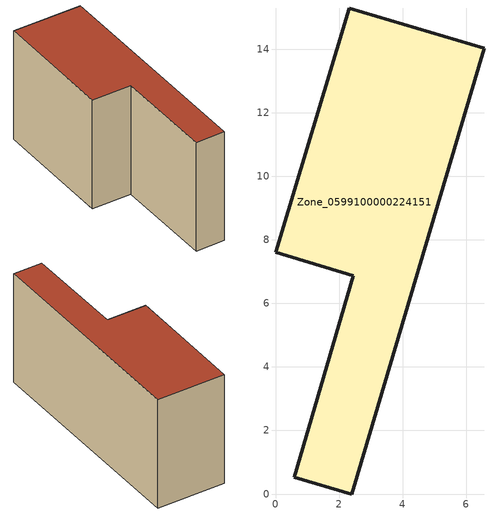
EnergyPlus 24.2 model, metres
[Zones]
Zone_0599100000224151
 floor ground (C_G): 2.45,6.88 0,7.61 2.31,15.3 6.57,14.04 2.4,0 0.58,0.53 z0
 wall outside (C_F): 6.57,14.04 2.31,15.3 0,7.61 2.45,6.88 0.58,0.53 2.4,0 6.57,14.04 z0:7.33
 roof outside (C_R): 2.4,0 6.57,14.04 2.31,15.3 0,7.61 2.45,6.88 0.58,0.53 z7.33
[BUILDING]
Pand.0599100000224151: North Axis=0; Terrain=City; Loads Convergence Tolerance Value=0.04; Temperature Convergence Tolerance Value=0.4; Solar Distribution=FullExterior; Maximum Number of Warmup Days=25; Minimum Number of Warmup Days=1
[Site:Location]
Rotterdam.The.Hague.AP_ZH_NLD Design_Conditions: Latitude=51.96; Longitude=4.45; Time Zone=1; Elevation=-4.5
[SITE:GROUNDTEMPERATURE:BUILDINGSURFACE]
18, 18, 18, 18, 18, 18, 18, 18, 18, 18, 18, 18
[MATERIAL] Thermal Absorptance=0.9; Solar Absorptance=0.7; Visible Absorptance=0.7
Name | Roughness | Thickness | Conductivity | Density | Specific Heat
G.TI.1946 | MediumSmooth | 0.15 | 1 | 540 | 1210
F.TI.1946 | Rough | 0.3 | 0.857143 | 1920 | 840
R.TI.1946 | MediumRough | 0.2 | 0.1 | 1500 | 1000
[CONSTRUCTION]
C_G: G.TI.1946
C_F: F.TI.1946
C_R: R.TI.1946
[ZONE]
Zone_0599100000224151: Type=1; Multiplier=1; Ceiling Height=Autocalculate; Volume=Autocalculate; Floor Area=autocalculate; Part of Total Floor Area=Yes
[ZONEINFILTRATION:DESIGNFLOWRATE]
Infil_Zone_0599100000224151: Zone or ZoneList or Space or SpaceList=Zone_0599100000224151; Schedule=AlwaysOn; Design Flow Rate Calculation Method=Flow/Area; Flow Rate per Floor Area=0.003; Constant Term Coefficient=1; Temperature Term Coefficient=0; Velocity Term Coefficient=0; Velocity Squared Term Coefficient=0
[HVACTEMPLATE:ZONE:IDEALLOADSAIRSYSTEM]
Zone_0599100000224151: Maximum Heating Supply Air Temperature=50; Minimum Cooling Supply Air Temperature=13; Maximum Heating Supply Air Humidity Ratio=0.0156; Minimum Cooling Supply Air Humidity Ratio=0.0077; Heating Limit=NoLimit; Cooling Limit=NoLimit; Dehumidification Control Type=ConstantSensibleHeatRatio; Cooling Sensible Heat Ratio=0.7; Dehumidification Setpoint=60; Humidification Control Type=None; Humidification Setpoint=30; Outdoor Air Method=None; Outdoor Air Flow Rate per Person=0.00944; Outdoor Air Flow Rate per Zone Floor Area=0; Outdoor Air Flow Rate per Zone=0; Demand Controlled Ventilation Type=None; Outdoor Air Economizer Type=NoEconomizer; Heat Recovery Type=None; Sensible Heat Recovery Effectiveness=0.7; Latent Heat Recovery Effectiveness=0.65
[ZONECONTROL:THERMOSTAT]
ThermostatControl_Zone_0599100000224151: Zone or ZoneList=Zone_0599100000224151; Control Type Schedule=DualSetpointControlType; Control 1=Thermostat_Zone_0599100000224151; Temperature Difference Between Cutout And Setpoint=0
[THERMOSTATSETPOINT:DUALSETPOINT]
Thermostat_Zone_0599100000224151: Heating Setpoint Temperature Schedule=HeatingSetpoint_Zone_0599100000224151; Cooling Setpoint Temperature Schedule=CoolingSetpoint_Zone_0599100000224151
[SCHEDULE:COMPACT]
HeatingSetpoint_Zone_0599100000224151: Through: 12/31, For: AllDays, Until: 24:00, 21
CoolingSetpoint_Zone_0599100000224151: Through: 12/31, For: AllDays, Until: 24:00, 24
DualSetpointControlType: Through: 12/31, For: AllDays, Until: 24:00, 4
AlwaysOn: Through: 12/31, For: AllDays, Until: 24:00, 1
